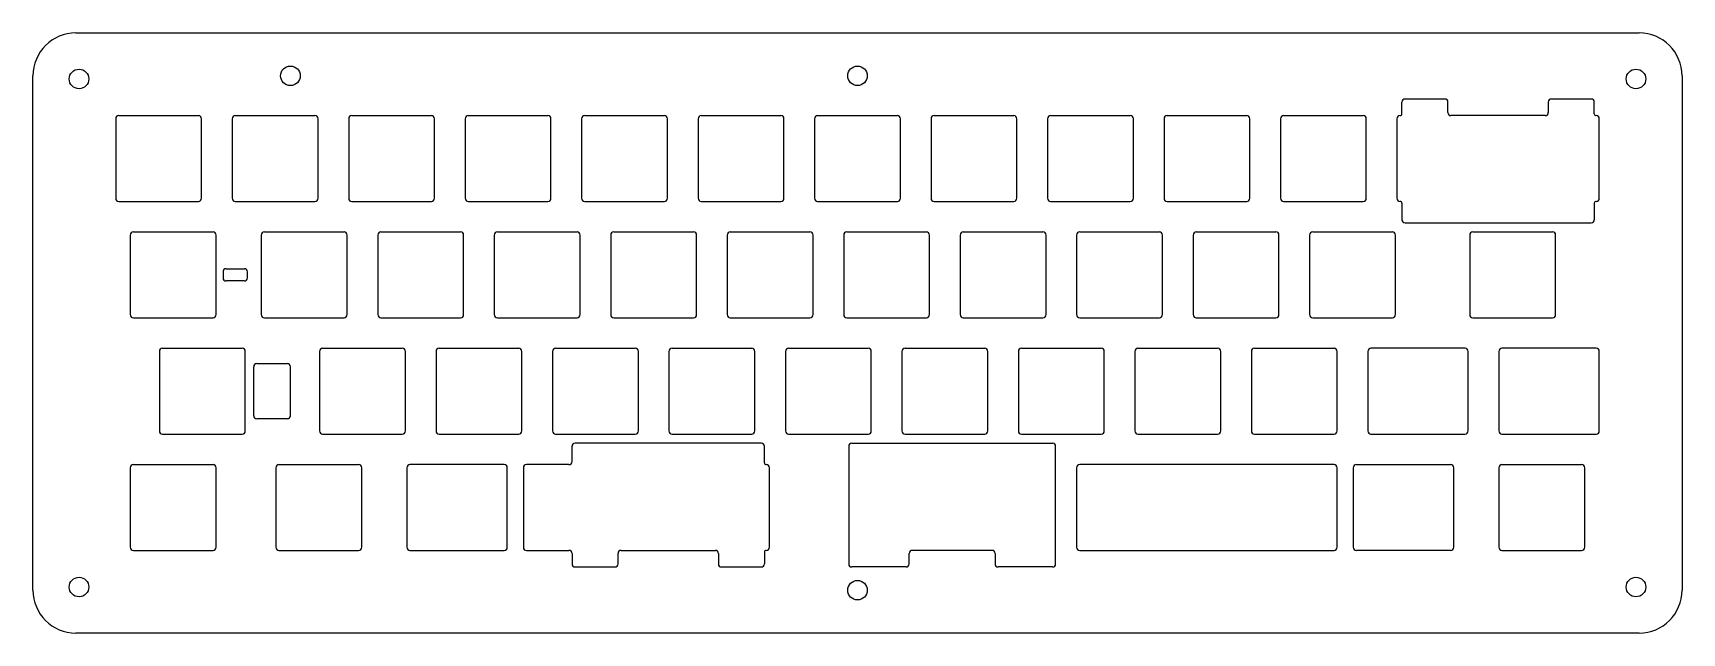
# Model space of a CAD drawing. Extents: x -11 to 258, y -87 to 11.
import ezdxf

# ---------------------------------------------------------------- set-up
doc = ezdxf.new("R2010")
doc.units = 0

msp = doc.modelspace()

# ---------------------------------------------------------------- linework, layer by layer
at = {"layer": '1.75u space', "color": 0}
msp.add_lwpolyline([(109.125, -73), (109.125, -60)], dxfattribs=at)
for centre, start, end in [((108.625, -60), 0, 90), ((108.625, -73), -90, 0)]:
    msp.add_arc(centre, 0.5, start, end, dxfattribs=at)
at = {"layer": '2.25u space', "color": 0}
for points in [[(107.813, -56), (77.437, -56)], [(84.437, -75.7), (84.437, -74)], [(84.937, -73.5), (100.313, -73.5)], [(100.813, -74), (100.813, -75.7)], [(77.437, -76.2), (83.937, -76.2)], [(101.313, -76.2), (107.813, -76.2)]]:
    msp.add_lwpolyline(points, dxfattribs=at)
for centre, start, end in [((77.437, -56.5), 90, -180), ((107.813, -56.5), 0, 90), ((84.937, -74), 90, -180), ((100.313, -74), 0, 90), ((77.437, -75.7), -180, -90), ((83.937, -75.7), -90, 0), ((101.313, -75.7), -180, -90), ((107.813, -75.7), -90, 0)]:
    msp.add_arc(centre, 0.5, start, end, dxfattribs=at)
at = {"layer": '2.75u space', "color": 0}
for points in [[(155.813, -75.7), (155.813, -56.5)], [(131.937, -75.7), (131.937, -74)]]:
    msp.add_lwpolyline(points, dxfattribs=at)
for centre, start, end in [((155.313, -56.5), 0, 90), ((132.437, -74), 90, -180), ((131.437, -75.7), -90, 0), ((155.313, -75.7), -90, 0)]:
    msp.add_arc(centre, 0.5, start, end, dxfattribs=at)
at = {"layer": '2u space', "color": 0}
for points in [[(122.062, -56.5), (122.062, -75.7)], [(145.938, -74), (145.938, -75.7)]]:
    msp.add_lwpolyline(points, dxfattribs=at)
for centre, start, end in [((122.562, -56.5), 90, -180), ((145.438, -74), 0, 90), ((122.562, -75.7), -180, -90), ((146.438, -75.7), -180, -90)]:
    msp.add_arc(centre, 0.5, start, end, dxfattribs=at)
at = {"layer": 'full backspace', "color": 0}
for points in [[(219.312, 0.2), (212.812, 0.2)], [(243.188, 0.2), (236.688, 0.2)], [(212.312, -2.188), (212.312, -0.3)], [(219.812, -2), (219.812, -0.3)], [(235.688, -2.5), (220.312, -2.5)], [(236.188, -0.3), (236.188, -2)], [(243.688, -2.188), (243.688, -0.3)], [(212.312, -16.812), (212.312, -19.5)], [(243.688, -16.812), (243.688, -19.5)], [(212.812, -20), (243.188, -20)]]:
    msp.add_lwpolyline(points, dxfattribs=at)
for centre, radius, start, end in [((212.812, -0.3), 0.5, 90, 180), ((219.312, -0.3), 0.5, 0, 90), ((236.688, -0.3), 0.5, 90, 180), ((243.188, -0.3), 0.5, 0, 90), ((212, -2.188), 0.312, -90, 0), ((220.312, -2), 0.5, -180, -90), ((235.688, -2), 0.5, -90, 0), ((244, -2.188), 0.312, -180, -90), ((212, -16.812), 0.312, 0, 90), ((244, -16.812), 0.312, 90, -180), ((212.812, -19.5), 0.5, -180, -90), ((243.188, -19.5), 0.5, -90, 0)]:
    msp.add_arc(centre, radius, start, end, dxfattribs=at)
at = {"layer": 'Group010', "color": 0}
for points in [[(3, -2.5), (16, -2.5)], [(2.5, -3), (2.5, -16)], [(16.5, -16), (16.5, -3)], [(3, -16.5), (16, -16.5)]]:
    msp.add_lwpolyline(points, dxfattribs=at)
for centre, start, end in [((3, -3), 90, -180), ((16, -3), 0, 90), ((3, -16), -180, -90), ((16, -16), -90, 0)]:
    msp.add_arc(centre, 0.5, start, end, dxfattribs=at)
at = {"layer": 'Group011', "color": 0}
for points in [[(22, -2.5), (35, -2.5)], [(21.5, -3), (21.5, -16)], [(35.5, -16), (35.5, -3)], [(22, -16.5), (35, -16.5)]]:
    msp.add_lwpolyline(points, dxfattribs=at)
for centre, start, end in [((22, -3), 90, -180), ((35, -3), 0, 90), ((22, -16), -180, -90), ((35, -16), -90, 0)]:
    msp.add_arc(centre, 0.5, start, end, dxfattribs=at)
at = {"layer": 'Group012', "color": 0}
for points in [[(41, -2.5), (54, -2.5)], [(40.5, -3), (40.5, -16)], [(54.5, -16), (54.5, -3)], [(41, -16.5), (54, -16.5)]]:
    msp.add_lwpolyline(points, dxfattribs=at)
for centre, start, end in [((41, -3), 90, -180), ((54, -3), 0, 90), ((41, -16), -180, -90), ((54, -16), -90, 0)]:
    msp.add_arc(centre, 0.5, start, end, dxfattribs=at)
at = {"layer": 'Group013', "color": 0}
for points in [[(60, -2.5), (73, -2.5)], [(59.5, -3), (59.5, -16)], [(73.5, -16), (73.5, -3)], [(60, -16.5), (73, -16.5)]]:
    msp.add_lwpolyline(points, dxfattribs=at)
for centre, start, end in [((60, -3), 90, -180), ((73, -3), 0, 90), ((60, -16), -180, -90), ((73, -16), -90, 0)]:
    msp.add_arc(centre, 0.5, start, end, dxfattribs=at)
at = {"layer": 'Group014', "color": 0}
for points in [[(79, -2.5), (92, -2.5)], [(78.5, -3), (78.5, -16)], [(92.5, -16), (92.5, -3)], [(79, -16.5), (92, -16.5)]]:
    msp.add_lwpolyline(points, dxfattribs=at)
for centre, start, end in [((79, -3), 90, -180), ((92, -3), 0, 90), ((79, -16), -180, -90), ((92, -16), -90, 0)]:
    msp.add_arc(centre, 0.5, start, end, dxfattribs=at)
at = {"layer": 'Group015', "color": 0}
for points in [[(98, -2.5), (111, -2.5)], [(97.5, -3), (97.5, -16)], [(111.5, -16), (111.5, -3)], [(98, -16.5), (111, -16.5)]]:
    msp.add_lwpolyline(points, dxfattribs=at)
for centre, start, end in [((98, -3), 90, -180), ((111, -3), 0, 90), ((98, -16), -180, -90), ((111, -16), -90, 0)]:
    msp.add_arc(centre, 0.5, start, end, dxfattribs=at)
at = {"layer": 'Group016', "color": 0}
for points in [[(117, -2.5), (130, -2.5)], [(116.5, -3), (116.5, -16)], [(130.5, -16), (130.5, -3)], [(117, -16.5), (130, -16.5)]]:
    msp.add_lwpolyline(points, dxfattribs=at)
for centre, start, end in [((117, -3), 90, -180), ((130, -3), 0, 90), ((117, -16), -180, -90), ((130, -16), -90, 0)]:
    msp.add_arc(centre, 0.5, start, end, dxfattribs=at)
at = {"layer": 'Group017', "color": 0}
for points in [[(136, -2.5), (149, -2.5)], [(135.5, -3), (135.5, -16)], [(149.5, -16), (149.5, -3)], [(136, -16.5), (149, -16.5)]]:
    msp.add_lwpolyline(points, dxfattribs=at)
for centre, start, end in [((136, -3), 90, -180), ((149, -3), 0, 90), ((136, -16), -180, -90), ((149, -16), -90, 0)]:
    msp.add_arc(centre, 0.5, start, end, dxfattribs=at)
at = {"layer": 'Group018', "color": 0}
for points in [[(155, -2.5), (168, -2.5)], [(154.5, -3), (154.5, -16)], [(168.5, -16), (168.5, -3)], [(155, -16.5), (168, -16.5)]]:
    msp.add_lwpolyline(points, dxfattribs=at)
for centre, start, end in [((155, -3), 90, -180), ((168, -3), 0, 90), ((155, -16), -180, -90), ((168, -16), -90, 0)]:
    msp.add_arc(centre, 0.5, start, end, dxfattribs=at)
at = {"layer": 'Group019', "color": 0}
for points in [[(174, -2.5), (187, -2.5)], [(173.5, -3), (173.5, -16)], [(187.5, -16), (187.5, -3)], [(174, -16.5), (187, -16.5)]]:
    msp.add_lwpolyline(points, dxfattribs=at)
for centre, start, end in [((174, -3), 90, -180), ((187, -3), 0, 90), ((174, -16), -180, -90), ((187, -16), -90, 0)]:
    msp.add_arc(centre, 0.5, start, end, dxfattribs=at)
at = {"layer": 'Group020', "color": 0}
for points in [[(193, -2.5), (206, -2.5)], [(192.5, -3), (192.5, -16)], [(206.5, -16), (206.5, -3)], [(193, -16.5), (206, -16.5)]]:
    msp.add_lwpolyline(points, dxfattribs=at)
for centre, start, end in [((193, -3), 90, -180), ((206, -3), 0, 90), ((193, -16), -180, -90), ((206, -16), -90, 0)]:
    msp.add_arc(centre, 0.5, start, end, dxfattribs=at)
at = {"layer": 'Group021', "color": 0}
msp.add_lwpolyline([(211.5, -3), (211.5, -16)], dxfattribs=at)
for centre, start, end in [((212, -3), 90, -180), ((212, -16), -180, -90)]:
    msp.add_arc(centre, 0.5, start, end, dxfattribs=at)
at = {"layer": 'Group022', "color": 0}
msp.add_lwpolyline([(244.5, -16), (244.5, -3)], dxfattribs=at)
for centre, start, end in [((244, -3), 0, 90), ((244, -16), -90, 0)]:
    msp.add_arc(centre, 0.5, start, end, dxfattribs=at)
at = {"layer": 'Group024', "color": 0}
for points in [[(5.375, -21.5), (18.375, -21.5)], [(4.875, -22), (4.875, -35)], [(18.875, -35), (18.875, -22)], [(5.375, -35.5), (18.375, -35.5)]]:
    msp.add_lwpolyline(points, dxfattribs=at)
for centre, start, end in [((5.375, -22), 90, -180), ((18.375, -22), 0, 90), ((5.375, -35), -180, -90), ((18.375, -35), -90, 0)]:
    msp.add_arc(centre, 0.5, start, end, dxfattribs=at)
at = {"layer": 'Group025', "color": 0}
for points in [[(26.75, -21.5), (39.75, -21.5)], [(26.25, -22), (26.25, -35)], [(40.25, -35), (40.25, -22)], [(26.75, -35.5), (39.75, -35.5)]]:
    msp.add_lwpolyline(points, dxfattribs=at)
for centre, start, end in [((26.75, -22), 90, -180), ((39.75, -22), 0, 90), ((26.75, -35), -180, -90), ((39.75, -35), -90, 0)]:
    msp.add_arc(centre, 0.5, start, end, dxfattribs=at)
at = {"layer": 'Group026', "color": 0}
for points in [[(45.75, -21.5), (58.75, -21.5)], [(45.25, -22), (45.25, -35)], [(59.25, -35), (59.25, -22)], [(45.75, -35.5), (58.75, -35.5)]]:
    msp.add_lwpolyline(points, dxfattribs=at)
for centre, start, end in [((45.75, -22), 90, -180), ((58.75, -22), 0, 90), ((45.75, -35), -180, -90), ((58.75, -35), -90, 0)]:
    msp.add_arc(centre, 0.5, start, end, dxfattribs=at)
at = {"layer": 'Group027', "color": 0}
for points in [[(64.75, -21.5), (77.75, -21.5)], [(64.25, -22), (64.25, -35)], [(78.25, -35), (78.25, -22)], [(64.75, -35.5), (77.75, -35.5)]]:
    msp.add_lwpolyline(points, dxfattribs=at)
for centre, start, end in [((64.75, -22), 90, -180), ((77.75, -22), 0, 90), ((64.75, -35), -180, -90), ((77.75, -35), -90, 0)]:
    msp.add_arc(centre, 0.5, start, end, dxfattribs=at)
at = {"layer": 'Group028', "color": 0}
for points in [[(83.75, -21.5), (96.75, -21.5)], [(83.25, -22), (83.25, -35)], [(97.25, -35), (97.25, -22)], [(83.75, -35.5), (96.75, -35.5)]]:
    msp.add_lwpolyline(points, dxfattribs=at)
for centre, start, end in [((83.75, -22), 90, -180), ((96.75, -22), 0, 90), ((83.75, -35), -180, -90), ((96.75, -35), -90, 0)]:
    msp.add_arc(centre, 0.5, start, end, dxfattribs=at)
at = {"layer": 'Group029', "color": 0}
for points in [[(102.75, -21.5), (115.75, -21.5)], [(102.25, -22), (102.25, -35)], [(116.25, -35), (116.25, -22)], [(102.75, -35.5), (115.75, -35.5)]]:
    msp.add_lwpolyline(points, dxfattribs=at)
for centre, start, end in [((102.75, -22), 90, -180), ((115.75, -22), 0, 90), ((102.75, -35), -180, -90), ((115.75, -35), -90, 0)]:
    msp.add_arc(centre, 0.5, start, end, dxfattribs=at)
at = {"layer": 'Group030', "color": 0}
for points in [[(121.75, -21.5), (134.75, -21.5)], [(121.25, -22), (121.25, -35)], [(135.25, -35), (135.25, -22)], [(121.75, -35.5), (134.75, -35.5)]]:
    msp.add_lwpolyline(points, dxfattribs=at)
for centre, start, end in [((121.75, -22), 90, -180), ((134.75, -22), 0, 90), ((121.75, -35), -180, -90), ((134.75, -35), -90, 0)]:
    msp.add_arc(centre, 0.5, start, end, dxfattribs=at)
at = {"layer": 'Group031', "color": 0}
for points in [[(140.75, -21.5), (153.75, -21.5)], [(140.25, -22), (140.25, -35)], [(154.25, -35), (154.25, -22)], [(140.75, -35.5), (153.75, -35.5)]]:
    msp.add_lwpolyline(points, dxfattribs=at)
for centre, start, end in [((140.75, -22), 90, -180), ((153.75, -22), 0, 90), ((140.75, -35), -180, -90), ((153.75, -35), -90, 0)]:
    msp.add_arc(centre, 0.5, start, end, dxfattribs=at)
at = {"layer": 'Group032', "color": 0}
for points in [[(159.75, -21.5), (172.75, -21.5)], [(159.25, -22), (159.25, -35)], [(173.25, -35), (173.25, -22)], [(159.75, -35.5), (172.75, -35.5)]]:
    msp.add_lwpolyline(points, dxfattribs=at)
for centre, start, end in [((159.75, -22), 90, -180), ((172.75, -22), 0, 90), ((159.75, -35), -180, -90), ((172.75, -35), -90, 0)]:
    msp.add_arc(centre, 0.5, start, end, dxfattribs=at)
at = {"layer": 'Group033', "color": 0}
for points in [[(178.75, -21.5), (191.75, -21.5)], [(178.25, -22), (178.25, -35)], [(192.25, -35), (192.25, -22)], [(178.75, -35.5), (191.75, -35.5)]]:
    msp.add_lwpolyline(points, dxfattribs=at)
for centre, start, end in [((178.75, -22), 90, -180), ((191.75, -22), 0, 90), ((178.75, -35), -180, -90), ((191.75, -35), -90, 0)]:
    msp.add_arc(centre, 0.5, start, end, dxfattribs=at)
at = {"layer": 'Group034', "color": 0}
for points in [[(197.75, -21.5), (210.75, -21.5)], [(197.25, -22), (197.25, -35)], [(211.25, -35), (211.25, -22)], [(197.75, -35.5), (210.75, -35.5)]]:
    msp.add_lwpolyline(points, dxfattribs=at)
for centre, start, end in [((197.75, -22), 90, -180), ((210.75, -22), 0, 90), ((197.75, -35), -180, -90), ((210.75, -35), -90, 0)]:
    msp.add_arc(centre, 0.5, start, end, dxfattribs=at)
at = {"layer": 'Group035', "color": 0}
for points in [[(223.875, -21.5), (236.875, -21.5)], [(223.375, -22), (223.375, -35)], [(237.375, -35), (237.375, -22)], [(223.875, -35.5), (236.875, -35.5)]]:
    msp.add_lwpolyline(points, dxfattribs=at)
for centre, start, end in [((223.875, -22), 90, -180), ((236.875, -22), 0, 90), ((223.875, -35), -180, -90), ((236.875, -35), -90, 0)]:
    msp.add_arc(centre, 0.5, start, end, dxfattribs=at)
at = {"layer": 'Group037', "color": 0}
for points in [[(9.625, -41), (9.625, -54)], [(10.125, -40.5), (23.125, -40.5)], [(23.625, -54), (23.625, -41)], [(10.125, -54.5), (23.125, -54.5)]]:
    msp.add_lwpolyline(points, dxfattribs=at)
for centre, start, end in [((10.125, -41), 90, -180), ((23.125, -41), 0, 90), ((10.125, -54), -180, -90), ((23.125, -54), -90, 0)]:
    msp.add_arc(centre, 0.5, start, end, dxfattribs=at)
at = {"layer": 'Group038', "color": 0}
for points in [[(35.75, -41), (35.75, -54)], [(36.25, -40.5), (49.25, -40.5)], [(49.75, -54), (49.75, -41)], [(36.25, -54.5), (49.25, -54.5)]]:
    msp.add_lwpolyline(points, dxfattribs=at)
for centre, start, end in [((36.25, -41), 90, -180), ((49.25, -41), 0, 90), ((36.25, -54), -180, -90), ((49.25, -54), -90, 0)]:
    msp.add_arc(centre, 0.5, start, end, dxfattribs=at)
at = {"layer": 'Group039', "color": 0}
for points in [[(54.75, -41), (54.75, -54)], [(55.25, -40.5), (68.25, -40.5)], [(68.75, -54), (68.75, -41)], [(55.25, -54.5), (68.25, -54.5)]]:
    msp.add_lwpolyline(points, dxfattribs=at)
for centre, start, end in [((55.25, -41), 90, -180), ((68.25, -41), 0, 90), ((55.25, -54), -180, -90), ((68.25, -54), -90, 0)]:
    msp.add_arc(centre, 0.5, start, end, dxfattribs=at)
at = {"layer": 'Group040', "color": 0}
for points in [[(73.75, -41), (73.75, -54)], [(74.25, -40.5), (87.25, -40.5)], [(87.75, -54), (87.75, -41)], [(74.25, -54.5), (87.25, -54.5)]]:
    msp.add_lwpolyline(points, dxfattribs=at)
for centre, start, end in [((74.25, -41), 90, -180), ((87.25, -41), 0, 90), ((74.25, -54), -180, -90), ((87.25, -54), -90, 0)]:
    msp.add_arc(centre, 0.5, start, end, dxfattribs=at)
at = {"layer": 'Group041', "color": 0}
for points in [[(92.75, -41), (92.75, -54)], [(93.25, -40.5), (106.25, -40.5)], [(106.75, -54), (106.75, -41)], [(93.25, -54.5), (106.25, -54.5)]]:
    msp.add_lwpolyline(points, dxfattribs=at)
for centre, start, end in [((93.25, -41), 90, -180), ((106.25, -41), 0, 90), ((93.25, -54), -180, -90), ((106.25, -54), -90, 0)]:
    msp.add_arc(centre, 0.5, start, end, dxfattribs=at)
at = {"layer": 'Group042', "color": 0}
for points in [[(111.75, -41), (111.75, -54)], [(112.25, -40.5), (125.25, -40.5)], [(125.75, -54), (125.75, -41)], [(112.25, -54.5), (125.25, -54.5)]]:
    msp.add_lwpolyline(points, dxfattribs=at)
for centre, start, end in [((112.25, -41), 90, -180), ((125.25, -41), 0, 90), ((112.25, -54), -180, -90), ((125.25, -54), -90, 0)]:
    msp.add_arc(centre, 0.5, start, end, dxfattribs=at)
at = {"layer": 'Group043', "color": 0}
for points in [[(130.75, -41), (130.75, -54)], [(131.25, -40.5), (144.25, -40.5)], [(144.75, -54), (144.75, -41)], [(131.25, -54.5), (144.25, -54.5)]]:
    msp.add_lwpolyline(points, dxfattribs=at)
for centre, start, end in [((131.25, -41), 90, -180), ((144.25, -41), 0, 90), ((131.25, -54), -180, -90), ((144.25, -54), -90, 0)]:
    msp.add_arc(centre, 0.5, start, end, dxfattribs=at)
at = {"layer": 'Group044', "color": 0}
for points in [[(149.75, -41), (149.75, -54)], [(150.25, -40.5), (163.25, -40.5)], [(163.75, -54), (163.75, -41)], [(150.25, -54.5), (163.25, -54.5)]]:
    msp.add_lwpolyline(points, dxfattribs=at)
for centre, start, end in [((150.25, -41), 90, -180), ((163.25, -41), 0, 90), ((150.25, -54), -180, -90), ((163.25, -54), -90, 0)]:
    msp.add_arc(centre, 0.5, start, end, dxfattribs=at)
at = {"layer": 'Group045', "color": 0}
for points in [[(168.75, -41), (168.75, -54)], [(169.25, -40.5), (182.25, -40.5)], [(182.75, -54), (182.75, -41)], [(169.25, -54.5), (182.25, -54.5)]]:
    msp.add_lwpolyline(points, dxfattribs=at)
for centre, start, end in [((169.25, -41), 90, -180), ((182.25, -41), 0, 90), ((169.25, -54), -180, -90), ((182.25, -54), -90, 0)]:
    msp.add_arc(centre, 0.5, start, end, dxfattribs=at)
at = {"layer": 'Group046', "color": 0}
for points in [[(187.75, -41), (187.75, -54)], [(188.25, -40.5), (201.25, -40.5)], [(201.75, -54), (201.75, -41)], [(188.25, -54.5), (201.25, -54.5)]]:
    msp.add_lwpolyline(points, dxfattribs=at)
for centre, start, end in [((188.25, -41), 90, -180), ((201.25, -41), 0, 90), ((188.25, -54), -180, -90), ((201.25, -54), -90, 0)]:
    msp.add_arc(centre, 0.5, start, end, dxfattribs=at)
at = {"layer": 'Group047', "color": 0}
msp.add_lwpolyline([(206.75, -41), (206.75, -54)], dxfattribs=at)
for centre, start, end in [((207.25, -41), 90, -180), ((207.25, -54), -180, -90)]:
    msp.add_arc(centre, 0.5, start, end, dxfattribs=at)
at = {"layer": 'Group048', "color": 0}
msp.add_lwpolyline([(228.125, -41), (228.125, -54)], dxfattribs=at)
for centre, start, end in [((228.625, -41), 90, -180), ((228.625, -54), -180, -90)]:
    msp.add_arc(centre, 0.5, start, end, dxfattribs=at)
at = {"layer": 'Group049', "color": 0}
msp.add_lwpolyline([(244.5, -54), (244.5, -41)], dxfattribs=at)
for centre, start, end in [((244, -41), 0, 90), ((244, -54), -90, 0)]:
    msp.add_arc(centre, 0.5, start, end, dxfattribs=at)
at = {"layer": 'Group050', "color": 0}
msp.add_lwpolyline([(223.125, -54), (223.125, -41)], dxfattribs=at)
for centre, start, end in [((222.625, -41), 0, 90), ((222.625, -54), -90, 0)]:
    msp.add_arc(centre, 0.5, start, end, dxfattribs=at)
at = {"layer": 'Group053', "color": 0}
for points in [[(4.875, -60), (4.875, -73)], [(5.375, -59.5), (18.375, -59.5)], [(18.875, -73), (18.875, -60)], [(5.375, -73.5), (18.375, -73.5)]]:
    msp.add_lwpolyline(points, dxfattribs=at)
for centre, start, end in [((5.375, -60), 90, -180), ((18.375, -60), 0, 90), ((5.375, -73), -180, -90), ((18.375, -73), -90, 0)]:
    msp.add_arc(centre, 0.5, start, end, dxfattribs=at)
at = {"layer": 'Group054', "color": 0}
for points in [[(28.625, -60), (28.625, -73)], [(29.125, -59.5), (42.125, -59.5)], [(42.625, -73), (42.625, -60)], [(29.125, -73.5), (42.125, -73.5)]]:
    msp.add_lwpolyline(points, dxfattribs=at)
for centre, start, end in [((29.125, -60), 90, -180), ((42.125, -60), 0, 90), ((29.125, -73), -180, -90), ((42.125, -73), -90, 0)]:
    msp.add_arc(centre, 0.5, start, end, dxfattribs=at)
at = {"layer": 'Group055', "color": 0}
msp.add_lwpolyline([(50, -60), (50, -73)], dxfattribs=at)
for centre, start, end in [((50.5, -60), 90, -180), ((50.5, -73), -180, -90)]:
    msp.add_arc(centre, 0.5, start, end, dxfattribs=at)
at = {"layer": 'Group056', "color": 0}
msp.add_lwpolyline([(69, -60), (69, -73)], dxfattribs=at)
for centre, start, end in [((69.5, -60), 90, -180), ((69.5, -73), -180, -90)]:
    msp.add_arc(centre, 0.5, start, end, dxfattribs=at)
at = {"layer": 'Group059', "color": 0}
msp.add_lwpolyline([(159.25, -60), (159.25, -73)], dxfattribs=at)
for centre, start, end in [((159.75, -60), 90, -180), ((159.75, -73), -180, -90)]:
    msp.add_arc(centre, 0.5, start, end, dxfattribs=at)
at = {"layer": 'Group061', "color": 0}
msp.add_lwpolyline([(204.375, -60), (204.375, -73)], dxfattribs=at)
for centre, start, end in [((204.875, -60), 90, -180), ((204.875, -73), -180, -90)]:
    msp.add_arc(centre, 0.5, start, end, dxfattribs=at)
at = {"layer": 'Group062', "color": 0}
for points in [[(228.125, -60), (228.125, -73)], [(228.625, -59.5), (241.625, -59.5)], [(242.125, -73), (242.125, -60)], [(228.625, -73.5), (241.625, -73.5)]]:
    msp.add_lwpolyline(points, dxfattribs=at)
for centre, start, end in [((228.625, -60), 90, -180), ((241.625, -60), 0, 90), ((228.625, -73), -180, -90), ((241.625, -73), -90, 0)]:
    msp.add_arc(centre, 0.5, start, end, dxfattribs=at)
at = {"layer": 'Group065', "color": 0}
msp.add_lwpolyline([(66.375, -73), (66.375, -60)], dxfattribs=at)
for centre, start, end in [((65.875, -60), 0, 90), ((65.875, -73), -90, 0)]:
    msp.add_arc(centre, 0.5, start, end, dxfattribs=at)
at = {"layer": 'Group069', "color": 0}
msp.add_lwpolyline([(201.75, -73), (201.75, -60)], dxfattribs=at)
for centre, start, end in [((201.25, -60), 0, 90), ((201.25, -73), -90, 0)]:
    msp.add_arc(centre, 0.5, start, end, dxfattribs=at)
at = {"layer": 'Group070', "color": 0}
msp.add_lwpolyline([(220.75, -73), (220.75, -60)], dxfattribs=at)
for centre, start, end in [((220.25, -60), 0, 90), ((220.25, -73), -90, 0)]:
    msp.add_arc(centre, 0.5, start, end, dxfattribs=at)
at = {"layer": 'LED', "color": 0}
for points in [[(20, -28), (20, -29)], [(20.5, -27.5), (23.5, -27.5)], [(23.5, -29.5), (20.5, -29.5)], [(24, -29), (24, -28)]]:
    msp.add_lwpolyline(points, dxfattribs=at)
for centre, start, end in [((20.5, -28), 90, -180), ((20.5, -29), -180, -90), ((23.5, -28), 0, 90), ((23.5, -29), -90, 0)]:
    msp.add_arc(centre, 0.5, start, end, dxfattribs=at)
at = {"layer": 'Outside border', "color": 0}
for points in [[(-4, 11), (251, 11)], [(-11, -80), (-11, 4)], [(258, 4), (258, -80)], [(251, -87), (-4, -87)]]:
    msp.add_lwpolyline(points, dxfattribs=at)
for centre, start, end in [((-4, 4), 90, 180), ((251, 4), 0, 90), ((-4, -80), -180, -90), ((251, -80), -90, 0)]:
    msp.add_arc(centre, 7, start, end, dxfattribs=at)
at = {"layer": 'Reset', "color": 0}
for points in [[(25.5, -43), (30.5, -43)], [(25, -51.5), (25, -43.5)], [(31, -51.5), (31, -43.5)], [(30.5, -52), (25.5, -52)]]:
    msp.add_lwpolyline(points, dxfattribs=at)
for centre, start, end in [((25.5, -43.5), 90, -180), ((30.5, -43.5), 0, 90), ((25.5, -51.5), -180, -90), ((30.5, -51.5), -90, 0)]:
    msp.add_arc(centre, 0.5, start, end, dxfattribs=at)
at = {"layer": 'Row 3', "color": 0}
for points in [[(222.625, -40.5), (207.25, -40.5)], [(244, -40.5), (228.625, -40.5)], [(207.25, -54.5), (222.625, -54.5)], [(228.625, -54.5), (244, -54.5)]]:
    msp.add_lwpolyline(points, dxfattribs=at)
at = {"layer": 'Row 4 split', "color": 0}
for points in [[(122.562, -56), (155.313, -56)], [(76.937, -59), (76.937, -56.5)], [(108.313, -59.188), (108.313, -56.5)], [(65.875, -59.5), (50.5, -59.5)], [(76.437, -59.5), (69.5, -59.5)], [(201.25, -59.5), (159.75, -59.5)], [(204.875, -59.5), (220.25, -59.5)], [(50.5, -73.5), (65.875, -73.5)], [(69.5, -73.5), (76.437, -73.5)], [(76.937, -74), (76.937, -75.7)], [(108.313, -73.812), (108.313, -75.7)], [(145.438, -73.5), (132.437, -73.5)], [(159.75, -73.5), (201.25, -73.5)], [(220.25, -73.5), (204.875, -73.5)], [(131.437, -76.2), (122.562, -76.2)], [(155.313, -76.2), (146.438, -76.2)]]:
    msp.add_lwpolyline(points, dxfattribs=at)
for centre, radius, start, end in [((76.437, -59), 0.5, -90, 0), ((108.625, -59.188), 0.312, -180, -90), ((76.437, -74), 0.5, 0, 90), ((108.625, -73.812), 0.312, 90, -180)]:
    msp.add_arc(centre, radius, start, end, dxfattribs=at)
at = {"layer": 'Screws', "color": 0}
for centre in [(31, 4), (123.5, 4), (-3.487, 3.487), (250.487, 3.487), (-3.487, -79.487), (250.487, -79.487), (123.5, -80)]:
    msp.add_circle(centre, 1.6, dxfattribs=at)

doc.saveas('drawing.dxf')
